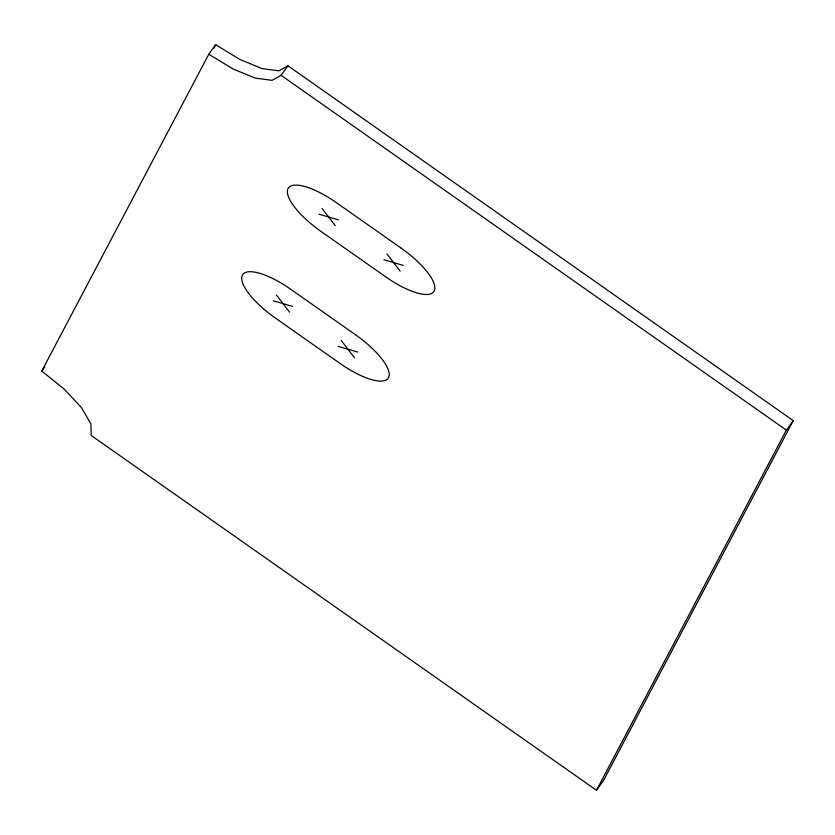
<?xml version="1.0" encoding="UTF-8"?>
<svg xmlns="http://www.w3.org/2000/svg" width="835" height="835" viewBox="0 0 835 835"><rect width="100%" height="100%" fill="white"/><g stroke="black" fill="none" stroke-linecap="round" stroke-linejoin="round"><path stroke-width="1.25" d="M41.75 371.074L208.802 54.223L215.691 44.725L239.843 59.431L262.065 68.606L278.963 70.839L287.96 65.808L793.25 420.621L603.361 780.777L596.482 790.275L91.192 435.452L90.921 423.919L81.433 407.626L64.17 389.079L41.75 371.074L44.808 366.857M213.864 48.19L215.691 44.725M596.482 790.275L786.361 430.119L793.25 420.621M208.802 54.223L232.965 68.929L255.176 78.093L272.074 80.337L281.071 75.307L287.96 65.808M319.022 214.198L338.29 219.814M383.933 259.779L403.201 265.394M273.358 300.809L292.626 306.424M338.269 346.389L357.537 352.005M281.071 75.307L786.361 430.119M386.981 254.007L400.163 271.177M322.07 208.426L335.252 225.596M341.317 340.617L354.499 357.787M276.406 295.037L289.588 312.207M401.176 248.152L336.265 202.571A49.62 16.168 35.9 0 0 288.085 188.522A49.62 16.168 35.9 0 0 321.047 231.441L385.958 277.022A49.62 16.168 35.9 0 0 434.137 291.071A49.62 16.168 35.9 0 0 401.176 248.152M355.512 334.762L290.601 289.181A49.62 16.168 35.9 0 0 242.421 275.132A49.62 16.168 35.9 0 0 275.383 318.052L340.294 363.632A49.62 16.168 35.9 0 0 388.473 377.681A49.62 16.168 35.9 0 0 355.512 334.762"/></g></svg>
